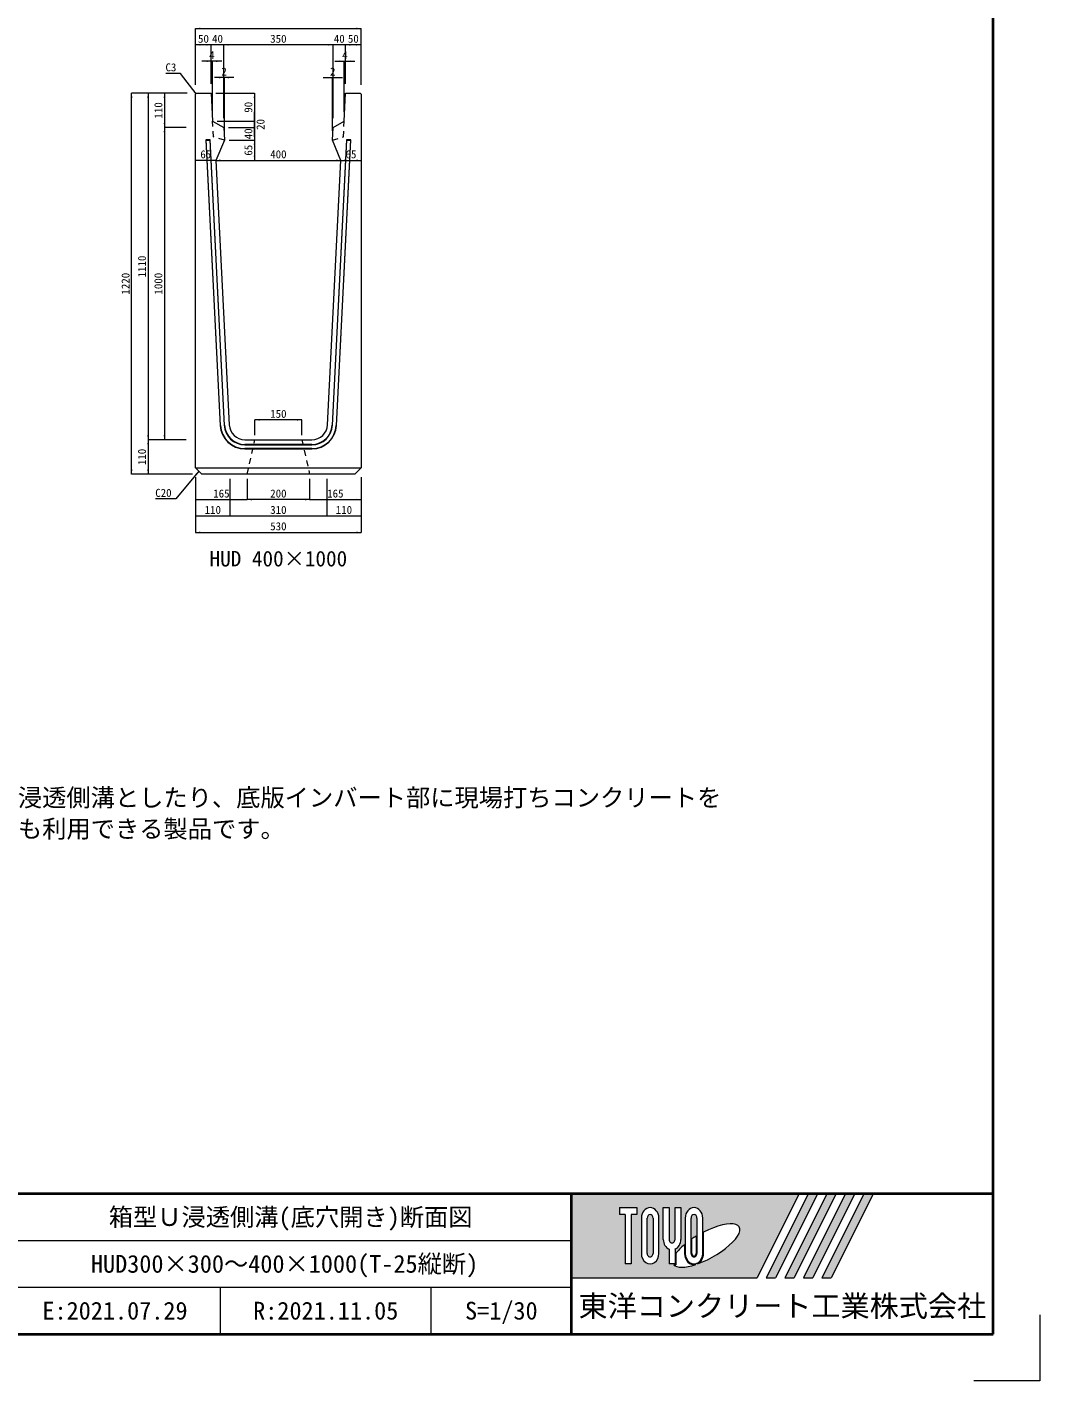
# Model space of a CAD drawing. Units: millimetres at full size. Extents: x 127218 to 153459, y 69919 to 78768.
# Drawn here: x 150215 to 153459, y 69919 to 74255 of the extents above; entities that cross this region are included whole.
import ezdxf
from ezdxf.enums import TextEntityAlignment as Align

# ---------------------------------------------------------------- set-up
doc = ezdxf.new("R2010")
doc.units = ezdxf.units.MM
doc.header["$LTSCALE"] = 25
doc.linetypes.add('USER2', pattern=[1.35, 0.75, -0.6])
for name, color, linetype, lineweight in [('Defpoints_3', 1, 'Continuous', 13), ('図枠', 7, 'Continuous', 5), ('寸法線', 7, 'Continuous', 9), ('引出線', 4, 'Continuous', 9), ('本体', 2, 'Continuous', 13), ('目地', 102, 'Continuous', 5)]:
    doc.layers.add(name, color=color, linetype=linetype, lineweight=lineweight)
doc.layers.add('文字', color=7, linetype='Continuous')
doc.styles.add('ＭＳ ゴシック', font='')
doc.styles.get('ＭＳ ゴシック').set_extended_font_data('MS Gothic')

# ---------------------------------------------------------------- blocks, each defined once
blk = doc.blocks.new('filled_arrow')
at = {"color": 0, "linetype": 'Continuous', "lineweight": -2}
blk.add_solid([(7.5, 1.25), (0, 0), (7.5, -1.25)], dxfattribs=at)

msp = doc.modelspace()

# ---------------------------------------------------------------- hatches: boundary and pattern name
at = {"layer": '図枠'}
h = msp.add_hatch(color=256, dxfattribs=at)
h.paths.add_polyline_path([(151959.12, 70519.05), (151959.12, 70249.05), (152553.12, 70249.05), (152688.12, 70519.05)])
edge = h.paths.add_edge_path(flags=16)
edge.add_ellipse((152390.4, 70352.85), major_axis=(105.79, 59.21), ratio=0.3471473, start_angle=-144.31122, end_angle=72.1899, ccw=False)
edge.add_ellipse((152351.22, 70327.28), major_axis=(0, 36), ratio=0.8463542, start_angle=-160.70346, end_angle=-90)
edge.add_line((152381.69, 70327.28), (152381.69, 70395.91))
edge = h.paths.add_edge_path(flags=16)
edge.add_ellipse((152351.22, 70440.82), major_axis=(0, 33.23), ratio=0.8463542, start_angle=-90, end_angle=90, ccw=False)
edge.add_line((152379.35, 70440.82), (152379.35, 70327.28))
edge.add_ellipse((152351.22, 70327.28), major_axis=(0, 33.23), ratio=0.8463542, start_angle=90, end_angle=-90, ccw=False)
edge.add_line((152323.1, 70327.28), (152323.1, 70440.82))
edge = h.paths.add_edge_path(flags=16)
edge.add_line((152360.6, 70440.82), (152360.6, 70327.28))
edge.add_ellipse((152351.22, 70327.28), major_axis=(0, 11.08), ratio=0.8463542, start_angle=90, end_angle=-90, ccw=False)
edge.add_line((152341.85, 70327.28), (152341.85, 70440.82))
edge.add_ellipse((152351.22, 70440.82), major_axis=(0, 11.08), ratio=0.8463542, start_angle=-90, end_angle=90, ccw=False)
edge = h.paths.add_edge_path(flags=16)
edge.add_line((152358.25, 70382.79), (152358.25, 70327.28))
edge.add_ellipse((152351.22, 70327.28), major_axis=(0, 8.31), ratio=0.8463542, start_angle=90, end_angle=-90, ccw=False)
edge.add_line((152344.19, 70327.28), (152344.19, 70373.7))
edge.add_ellipse((152390.4, 70352.85), major_axis=(105.79, 59.21), ratio=0.3471473, start_angle=107.79174, end_angle=126.47132, ccw=False)
edge = h.paths.add_edge_path(flags=16)
edge.add_line((152309.04, 70474.05), (152309.04, 70372.28))
edge.add_ellipse((152280.91, 70372.28), major_axis=(0, 33.23), ratio=0.8463542, start_angle=-163.34117, end_angle=-90, ccw=False)
edge.add_line((152290.29, 70340.95), (152290.29, 70294.05))
edge.add_line((152290.29, 70294.05), (152271.54, 70294.05))
edge.add_line((152271.54, 70294.05), (152271.54, 70340.95))
edge.add_ellipse((152280.91, 70372.28), major_axis=(0, 33.23), ratio=0.8463542, start_angle=90, end_angle=163.34117, ccw=False)
edge.add_line((152252.79, 70372.28), (152252.79, 70474.05))
edge.add_line((152252.79, 70474.05), (152271.54, 70474.05))
edge.add_line((152271.54, 70474.05), (152271.54, 70372.28))
edge.add_ellipse((152280.91, 70372.28), major_axis=(0, 11.08), ratio=0.8463542, start_angle=90, end_angle=-90)
edge.add_line((152290.29, 70372.28), (152290.29, 70474.05))
edge.add_line((152290.29, 70474.05), (152309.04, 70474.05))
edge = h.paths.add_edge_path(flags=16)
edge.add_line((152320.75, 70355.94), (152320.75, 70327.28))
edge.add_ellipse((152351.22, 70327.28), major_axis=(0, 36), ratio=0.8463542, start_angle=90, end_angle=-171.54427)
edge.add_ellipse((152390.4, 70352.85), major_axis=(105.79, 59.21), ratio=0.3471473, start_angle=-178.64954, end_angle=-148.29244, ccw=False)
edge.add_line((152286.25, 70291.28), (152292.63, 70291.28))
edge.add_line((152292.63, 70291.28), (152292.63, 70326.38))
edge.add_ellipse((152390.4, 70352.85), major_axis=(105.79, 59.21), ratio=0.3471473, start_angle=148.21912, end_angle=165.90812, ccw=False)
edge = h.paths.add_edge_path(flags=16)
edge.add_ellipse((152210.6, 70440.82), major_axis=(0, 33.23), ratio=0.8463542, start_angle=-90, end_angle=90, ccw=False)
edge.add_line((152238.72, 70440.82), (152238.72, 70327.28))
edge.add_ellipse((152210.6, 70327.28), major_axis=(0, 33.23), ratio=0.8463542, start_angle=90, end_angle=-90, ccw=False)
edge.add_line((152182.47, 70327.28), (152182.47, 70440.82))
edge = h.paths.add_edge_path(flags=16)
edge.add_line((152219.97, 70440.82), (152219.97, 70327.28))
edge.add_ellipse((152210.6, 70327.28), major_axis=(0, 11.08), ratio=0.8463542, start_angle=90, end_angle=-90, ccw=False)
edge.add_line((152201.22, 70327.28), (152201.22, 70440.82))
edge.add_ellipse((152210.6, 70440.82), major_axis=(0, 11.08), ratio=0.8463542, start_angle=-90, end_angle=90, ccw=False)
h.paths.add_polyline_path([(152168.41, 70474.05), (152168.41, 70451.9), (152149.66, 70451.9), (152149.66, 70294.05), (152130.91, 70294.05), (152130.91, 70451.9), (152112.16, 70451.9), (152112.16, 70474.05)], flags=16)
for points in [[(152582.82, 70249.05), (152612.52, 70249.05), (152747.52, 70519.05), (152717.82, 70519.05)], [(152806.92, 70519.05), (152777.22, 70519.05), (152642.22, 70249.05), (152671.92, 70249.05)], [(152866.32, 70519.05), (152836.62, 70519.05), (152701.62, 70249.05), (152731.32, 70249.05)], [(152925.72, 70519.05), (152896.02, 70519.05), (152761.02, 70249.05), (152790.72, 70249.05)]]:
    msp.add_hatch(color=256, dxfattribs=at).paths.add_polyline_path(points)

# ---------------------------------------------------------------- linework, layer by layer
at = {"layer": 'Defpoints_3', "color": 7}
for p, q in [((153459.12, 70131.18), (153459.12, 69919.05)), ((153459.12, 69919.05), (153246.99, 69919.05))]:
    msp.add_line(p, q, dxfattribs=at)
at = {"layer": '図枠', "lineweight": 40}
for p, q in [((153309.12, 70069.05), (153309.12, 78169.05)), ((149709.12, 70519.05), (153309.12, 70519.05)), ((151959.12, 70069.05), (151959.12, 70519.05)), ((141609.12, 70069.05), (153309.12, 70069.05))]:
    msp.add_line(p, q, dxfattribs=at)
at = {"layer": '図枠'}
for p, q in [((151959.12, 70519.05), (152688.12, 70519.05)), ((152688.12, 70519.05), (152553.12, 70249.05)), ((152717.82, 70519.05), (152582.82, 70249.05)), ((152747.52, 70519.05), (152612.52, 70249.05)), ((152777.22, 70519.05), (152642.22, 70249.05)), ((152806.92, 70519.05), (152671.92, 70249.05)), ((152836.62, 70519.05), (152701.62, 70249.05)), ((152717.82, 70519.05), (152747.52, 70519.05)), ((152866.32, 70519.05), (152731.32, 70249.05)), ((152896.02, 70519.05), (152761.02, 70249.05)), ((152777.22, 70519.05), (152806.92, 70519.05)), ((152925.72, 70519.05), (152790.72, 70249.05)), ((152836.62, 70519.05), (152866.32, 70519.05)), ((152896.02, 70519.05), (152925.72, 70519.05)), ((152112.16, 70474.05), (152112.16, 70451.9)), ((152112.16, 70474.05), (152168.41, 70474.05)), ((152168.41, 70474.05), (152168.41, 70451.9)), ((152252.79, 70474.05), (152271.54, 70474.05)), ((152252.79, 70372.28), (152252.79, 70474.05)), ((152271.54, 70474.05), (152271.54, 70372.28)), ((152290.29, 70474.05), (152309.04, 70474.05)), ((152290.29, 70372.28), (152290.29, 70474.05)), ((152309.04, 70474.05), (152309.04, 70372.28)), ((152130.91, 70451.9), (152112.16, 70451.9)), ((152130.91, 70451.9), (152130.91, 70294.05)), ((152149.66, 70451.9), (152149.66, 70294.05)), ((152168.41, 70451.9), (152149.66, 70451.9)), ((152182.47, 70440.82), (152182.47, 70327.28)), ((152201.22, 70327.28), (152201.22, 70440.82)), ((152219.97, 70440.82), (152219.97, 70327.28)), ((152238.72, 70327.28), (152238.72, 70440.82)), ((152323.1, 70440.82), (152323.1, 70327.28)), ((152341.85, 70327.28), (152341.85, 70440.82)), ((152360.6, 70440.82), (152360.6, 70327.28)), ((152379.35, 70327.28), (152379.35, 70440.82)), ((152358.25, 70382.79), (152358.25, 70327.28)), ((152381.69, 70327.28), (152381.69, 70395.91)), ((152271.54, 70340.95), (152271.54, 70294.05)), ((152290.29, 70340.95), (152290.29, 70294.05)), ((152320.75, 70355.94), (152320.75, 70327.28)), ((152344.19, 70327.28), (152344.19, 70373.7)), ((152149.66, 70294.05), (152130.91, 70294.05)), ((152290.29, 70294.05), (152271.54, 70294.05)), ((152292.63, 70326.38), (152292.63, 70291.28)), ((151959.12, 70249.05), (152553.12, 70249.05)), ((152286.25, 70291.28), (152292.63, 70291.28)), ((152582.82, 70249.05), (152612.52, 70249.05)), ((152642.22, 70249.05), (152671.92, 70249.05)), ((152701.62, 70249.05), (152731.32, 70249.05)), ((152761.02, 70249.05), (152790.72, 70249.05))]:
    msp.add_line(p, q, dxfattribs=at)
at = {"layer": '図枠', "lineweight": 13}
for p, q in [((151959.12, 70069.05), (151959.12, 70519.05)), ((149709.12, 70369.05), (151959.12, 70369.05)), ((149709.12, 70219.05), (151959.12, 70219.05)), ((150834.12, 70069.05), (150834.12, 70219.05)), ((151509.12, 70069.05), (151509.12, 70219.05))]:
    msp.add_line(p, q, dxfattribs=at)
at = {"layer": '図枠'}
for centre, major_axis, ratio, start_param, end_param in [((152210.6, 70440.82), (0, 33.23), 0.846354, 4.712389, 7.8539816), ((152351.22, 70440.82), (0, 33.23), 0.846354, 4.712389, 7.8539816), ((152210.6, 70440.82), (0, 11.08), 0.846354, 4.712389, 7.8539816), ((152351.22, 70440.82), (0, 11.08), 0.846354, 4.712389, 7.8539816), ((152390.4, 70352.85), (105.79, 59.21), 0.347147, 4.2621853, 7.7429163), ((152390.4, 70352.85), (105.79, 59.21), 0.347147, 1.6817405, 1.8219833), ((152280.91, 70372.28), (0, 33.23), 0.846354, 1.5707963, 2.8017557), ((152280.91, 70372.28), (0, 11.08), 0.846354, 1.5707963, 4.712389), ((152280.91, 70372.28), (0, 33.23), 0.846354, 3.4814296, 4.712389), ((152390.4, 70352.85), (105.79, 59.21), 0.347147, 2.0815197, 2.5155126), ((152210.6, 70327.28), (0, 33.23), 0.846354, 1.5707963, 4.712389), ((152210.6, 70327.28), (0, 11.08), 0.846354, 1.5707963, 4.712389), ((152390.4, 70352.85), (105.79, 59.21), 0.347147, 3.2093975, 4.2004451), ((152351.22, 70327.28), (0, 36), 0.846354, 1.5707963, 3.3154679), ((152351.22, 70327.28), (0, 33.23), 0.846354, 1.5707963, 4.712389), ((152351.22, 70327.28), (0, 11.08), 0.846354, 1.5707963, 4.712389), ((152351.22, 70327.28), (0, 8.31), 0.846354, 1.5707963, 4.712389), ((152351.22, 70327.28), (0, 36), 0.846354, 3.5338438, 4.712389)]:
    msp.add_ellipse(centre, major_axis=major_axis, ratio=ratio, start_param=start_param, end_param=end_param, dxfattribs=at)
at = {"layer": '寸法線'}
for p, q in [((150754.93, 74250.96), (151284.93, 74250.96)), ((150754.93, 74070.46), (150754.93, 74250.96)), ((151284.93, 74070.46), (151284.93, 74250.96)), ((150804.93, 74198.46), (150754.93, 74198.46)), ((150754.93, 74070.46), (150754.93, 74198.46)), ((150874.93, 74198.46), (150774.93, 74198.46)), ((150804.93, 74073.46), (150804.93, 74198.46)), ((150804.93, 74073.46), (150804.93, 74198.46)), ((151194.93, 74198.46), (150844.93, 74198.46)), ((150844.93, 73963.46), (150844.93, 74198.46)), ((150844.93, 73963.46), (150844.93, 74198.46)), ((151264.93, 74198.46), (151164.93, 74198.46)), ((151194.93, 73963.46), (151194.93, 74198.46)), ((151194.93, 73963.46), (151194.93, 74198.46)), ((151284.93, 74198.46), (151234.93, 74198.46)), ((151234.93, 74073.46), (151234.93, 74198.46)), ((151234.93, 74073.46), (151234.93, 74198.46)), ((151284.93, 74070.46), (151284.93, 74198.46)), ((150838.93, 74145.96), (150774.93, 74145.96)), ((150804.93, 74073.46), (150804.93, 74145.96)), ((150808.93, 73983.46), (150808.93, 74145.96)), ((151200.93, 74145.96), (151264.93, 74145.96)), ((151230.93, 73983.46), (151230.93, 74145.96)), ((151234.93, 74073.46), (151234.93, 74145.96)), ((150876.93, 74093.46), (150814.93, 74093.46)), ((150844.93, 73963.46), (150844.93, 74093.46)), ((150846.93, 73923.46), (150846.93, 74093.46)), ((151162.93, 74093.46), (151224.93, 74093.46)), ((151192.93, 73923.46), (151192.93, 74093.46)), ((151194.93, 73963.46), (151194.93, 74093.46)), ((150549.93, 72823.46), (150549.93, 74043.46)), ((150727.93, 74043.46), (150549.93, 74043.46)), ((150602.43, 74043.46), (150602.43, 72933.46)), ((150727.93, 74043.46), (150602.43, 74043.46)), ((150654.93, 74043.46), (150654.93, 73933.46)), ((150727.93, 74043.46), (150654.93, 74043.46)), ((150819.93, 74043.46), (150943.19, 74043.46)), ((150943.19, 74043.46), (150943.19, 73953.46)), ((150943.19, 73903.46), (150943.19, 73983.46)), ((150823.93, 73953.46), (150943.19, 73953.46)), ((150823.93, 73953.46), (150943.19, 73953.46)), ((150943.19, 73963.46), (150943.19, 73863.46)), ((150654.93, 73933.46), (150654.93, 72933.46)), ((150724.93, 73933.46), (150654.93, 73933.46)), ((150724.93, 73933.46), (150654.93, 73933.46)), ((150859.93, 73933.46), (150943.19, 73933.46)), ((150859.93, 73933.46), (150943.19, 73933.46)), ((150861.93, 73893.46), (150943.19, 73893.46)), ((150861.93, 73893.46), (150943.19, 73893.46)), ((150943.19, 73893.46), (150943.19, 73828.46)), ((150819.93, 73828.46), (150754.93, 73828.46)), ((150819.93, 73828.46), (151219.93, 73828.46)), ((150834.93, 73828.46), (150943.19, 73828.46)), ((151219.93, 73828.46), (151284.93, 73828.46)), ((151094.93, 72997.19), (150944.93, 72997.19)), ((150944.93, 72948.46), (150944.93, 72997.19)), ((151094.93, 72948.46), (151094.93, 72997.19)), ((150602.43, 72933.46), (150602.43, 72823.46)), ((150724.93, 72933.46), (150602.43, 72933.46)), ((150724.93, 72933.46), (150602.43, 72933.46)), ((150724.93, 72933.46), (150654.93, 72933.46)), ((150744.93, 72823.46), (150549.93, 72823.46)), ((150744.93, 72823.46), (150602.43, 72823.46)), ((150754.93, 72813.46), (150754.93, 72689.38)), ((150754.93, 72813.46), (150754.93, 72636.88)), ((150754.93, 72813.46), (150754.93, 72741.88)), ((150864.93, 72808.46), (150864.93, 72689.38)), ((150919.93, 72808.46), (150919.93, 72741.88)), ((151119.93, 72808.46), (151119.93, 72741.88)), ((151174.93, 72808.46), (151174.93, 72689.38)), ((151284.93, 72813.46), (151284.93, 72689.38)), ((151284.93, 72813.46), (151284.93, 72636.88)), ((151284.93, 72813.46), (151284.93, 72741.88)), ((150864.93, 72793.46), (150864.93, 72689.38)), ((150919.93, 72793.46), (150919.93, 72741.88)), ((151119.93, 72793.46), (151119.93, 72741.88)), ((151174.93, 72793.46), (151174.93, 72689.38)), ((150754.93, 72741.88), (150919.93, 72741.88)), ((151119.93, 72741.88), (150919.93, 72741.88)), ((151119.93, 72741.88), (151284.93, 72741.88)), ((150754.93, 72689.38), (150864.93, 72689.38)), ((150864.93, 72689.38), (151174.93, 72689.38)), ((151174.93, 72689.38), (151284.93, 72689.38)), ((150754.93, 72636.88), (151284.93, 72636.88))]:
    msp.add_line(p, q, dxfattribs=at)
at = {"layer": '引出線'}
for points in [[(150756.43, 74041.96), (150706.55, 74106.83), (150659.89, 74106.83)], [(150764.93, 72833.46), (150691.63, 72743.86), (150626.74, 72743.86)]]:
    msp.add_lwpolyline(points, dxfattribs=at)
at = {"layer": '本体'}
msp.add_line((150912.48, 72933.46), (151127.38, 72933.46), dxfattribs=at)
at = {"layer": '本体', "lineweight": 9}
msp.add_line((150754.93, 72843.46), (151284.93, 72843.46), dxfattribs=at)
at = {"layer": '本体'}
for points in [[(151234.93, 74043.46), (151281.93, 74043.46), (151284.93, 74040.46), (151284.93, 72843.46), (151264.93, 72823.46), (150774.93, 72823.46), (150754.93, 72843.46), (150754.93, 74040.46), (150757.93, 74043.46), (150804.93, 74043.46), (150808.93, 73953.46), (150844.93, 73933.46), (150846.93, 73893.46), (150819.93, 73828.46), (150862.55, 72980.95)], [(151177.32, 72980.95), (151219.93, 73828.46), (151192.93, 73893.46), (151194.93, 73933.46), (151230.93, 73953.46), (151234.93, 74043.46)]]:
    msp.add_lwpolyline(points, dxfattribs=at)
at = {"layer": '本体', "linetype": 'USER2', "lineweight": 9}
for points in [[(150846.93, 73893.46), (150811.6, 73903.46), (150808.93, 73953.46)], [(151192.93, 73893.46), (151228.27, 73903.46), (151230.93, 73953.46)]]:
    msp.add_lwpolyline(points, dxfattribs=at)
msp.add_lwpolyline([(150944.93, 72933.46), (151094.93, 72933.46), (151119.93, 72823.46), (150919.93, 72823.46)], close=True, dxfattribs=at)
at = {"layer": '本体'}
for centre, start, end in [((150912.48, 72983.46), 182.87837, 270), ((151127.38, 72983.46), 270, 357.12163)]:
    msp.add_arc(centre, 50, start, end, dxfattribs=at)
at = {"layer": '目地'}
for p, q in [((150787.58, 73894.46), (150833.58, 72979.49)), ((150787.58, 73894.46), (150788.63, 73893.46)), ((150800.64, 73893.46), (150801.6, 73894.46)), ((151251.24, 73893.46), (151205.29, 72979.54)), ((151239.22, 73893.46), (151238.27, 73894.46)), ((151252.29, 73894.46), (151251.24, 73893.46)), ((151127.38, 72918.46), (150912.48, 72918.46)), ((150912.48, 72917.46), (151127.38, 72917.46)), ((151127.38, 72905.46), (150912.48, 72905.46)), ((150912.48, 72904.46), (151127.38, 72904.46))]:
    msp.add_line(p, q, dxfattribs=at)
for points in [[(150847.56, 72980.19), (150801.6, 73894.46), (150787.58, 73894.46)], [(150834.58, 72979.54), (150788.63, 73893.46), (150800.64, 73893.46), (150846.57, 72980.14)], [(151206.28, 72979.49), (151252.29, 73894.46), (151238.27, 73894.46), (151192.3, 72980.19)], [(151193.3, 72980.14), (151239.22, 73893.46), (151251.24, 73893.46)]]:
    msp.add_lwpolyline(points, dxfattribs=at)
for centre, radius, start, end in [((150912.48, 72983.46), 66, 182.87837, 270), ((150912.48, 72983.46), 65, 182.87837, 270), ((151127.38, 72983.46), 65, 270, 357.12163), ((151127.38, 72983.46), 66, 270, 357.12163), ((150912.48, 72983.46), 79, 182.87837, 270), ((150912.48, 72983.46), 78, 182.87837, 270), ((151127.38, 72983.46), 78, 270, 357.12163), ((151127.38, 72983.46), 79, 270, 357.12163)]:
    msp.add_arc(centre, radius, start, end, dxfattribs=at)

# ---------------------------------------------------------------- block references
at = {"layer": '寸法線', "xscale": 2, "yscale": 2}
for p in [(150754.93, 74250.96), (150754.93, 74198.46), (150844.93, 74198.46), (150844.93, 74198.46), (151234.93, 74198.46), (151234.93, 74198.46), (150808.93, 74145.96), (151234.93, 74145.96), (150846.93, 74093.46), (151194.93, 74093.46), (150754.93, 73828.46), (150819.93, 73828.46), (151219.93, 73828.46), (150944.93, 72997.19), (150754.93, 72741.88), (150919.93, 72741.88), (151119.93, 72741.88), (150754.93, 72689.38), (150864.93, 72689.38), (151174.93, 72689.38), (150754.93, 72636.88)]:
    msp.add_blockref('filled_arrow', p, dxfattribs=at)
for p, rotation in [((151284.93, 74250.96), 180), ((150804.93, 74198.46), 180), ((150804.93, 74198.46), 180), ((151194.93, 74198.46), 180), ((151194.93, 74198.46), 180), ((151284.93, 74198.46), 180), ((150804.93, 74145.96), 180), ((151230.93, 74145.96), 180), ((150844.93, 74093.46), 180), ((151192.93, 74093.46), 180), ((150549.93, 74043.46), 270), ((150602.43, 74043.46), 270), ((150654.93, 74043.46), 270), ((150943.19, 74043.46), 270), ((150654.93, 73933.46), 90), ((150943.19, 73953.46), 90), ((150943.19, 73953.46), 90), ((150943.19, 73933.46), 90), ((150654.93, 73933.46), 270), ((150943.19, 73933.46), 270), ((150943.19, 73893.46), 270), ((150943.19, 73893.46), 270), ((150819.93, 73828.46), 180), ((150943.19, 73828.46), 90), ((151219.93, 73828.46), 180), ((151284.93, 73828.46), 180), ((151094.93, 72997.19), 180), ((150602.43, 72933.46), 90), ((150654.93, 72933.46), 90), ((150602.43, 72933.46), 270), ((150549.93, 72823.46), 90), ((150602.43, 72823.46), 90), ((150919.93, 72741.88), 180), ((151119.93, 72741.88), 180), ((151284.93, 72741.88), 180), ((150864.93, 72689.38), 180), ((151174.93, 72689.38), 180), ((151284.93, 72689.38), 180), ((151284.93, 72636.88), 180)]:
    msp.add_blockref('filled_arrow', p, dxfattribs=dict(at, rotation=rotation))
at = {"layer": '引出線', "xscale": 2, "yscale": 2}
for p, rotation in [((150756.43, 74041.96), 127.6), ((150764.93, 72833.46), 230.7)]:
    msp.add_blockref('filled_arrow', p, dxfattribs=dict(at, rotation=rotation))

# ---------------------------------------------------------------- texts
at = {"layer": '図枠', "style": 'ＭＳ ゴシック'}
for s, p in [('注(1)この製品は、底版開口部より雨水を浸透させる浸透側溝としたり、底版インバート部に現場打ちコンクリートを', (148360.04, 71815.84)), ('\u3000\u3000 打設して自由な水路勾配を構築する可変用しても利用できる製品です。', (148360.04, 71715.84))]:
    msp.add_text(s, height=56.96, dxfattribs=at).set_placement(p, align=Align.TOP_LEFT)
for s, height, p in [('箱型Ｕ浸透側溝(底穴開き)断面図', 56.96, (151059.12, 70444.05)), ('HUD300×300～400×1000(T-25縦断) ', 56.96, (151059.12, 70294.05)), ('E:2021.07.29', 56.96, (150496.62, 70144.05)), ('R:2021.11.05', 56.96, (151171.62, 70144.05)), ('S=1/30', 56.96, (151734.12, 70144.05)), ('東洋コンクリート工業株式会社', 68.36, (152634.12, 70159.05))]:
    msp.add_text(s, height=height, dxfattribs=at).set_placement(p, align=Align.MIDDLE_CENTER)
at = {"layer": '寸法線', "style": 'ＭＳ ゴシック'}
for s, p in [('50', (150779.93, 74217.96)), ('40', (150824.93, 74217.96)), ('350', (151019.93, 74217.96)), ('40', (151214.93, 74217.96)), ('50', (151259.93, 74217.96)), ('4', (150806.93, 74165.46)), ('4', (151232.93, 74165.46)), ('2', (150845.93, 74112.96)), ('2', (151193.93, 74112.96)), ('65', (150787.43, 73847.96)), ('400', (151019.93, 73847.96)), ('65', (151252.43, 73847.96)), ('150', (151019.93, 73016.69)), ('165', (150837.43, 72761.38)), ('200', (151019.93, 72761.38)), ('165', (151202.43, 72761.38)), ('110', (150809.93, 72708.88)), ('310', (151019.93, 72708.88)), ('110', (151229.93, 72708.88)), ('530', (151019.93, 72656.38))]:
    msp.add_text(s, height=25.63, dxfattribs=at).set_placement(p, align=Align.MIDDLE_CENTER)
for s, p in [('110', (150635.43, 73988.46)), ('90', (150923.69, 73998.46)), ('20', (150962.69, 73943.46)), ('40', (150923.69, 73913.46)), ('65', (150923.69, 73860.96)), ('1110', (150582.93, 73488.46)), ('1220', (150530.43, 73433.46)), ('1000', (150635.43, 73433.46)), ('110', (150582.93, 72878.46))]:
    msp.add_text(s, height=25.63, rotation=90, dxfattribs=at).set_placement(p, align=Align.MIDDLE_CENTER)
at = {"layer": '引出線', "style": 'ＭＳ ゴシック'}
for s, p in [('C3', (150675.72, 74139.23)), ('C20', (150651.69, 72776.26))]:
    msp.add_text(s, height=25.63, dxfattribs=at).set_placement(p, align=Align.TOP_CENTER)
at = {"layer": '文字', "style": 'ＭＳ ゴシック'}
msp.add_text('HUD 400×1000', height=49.84, dxfattribs=at).set_placement((151019.93, 72552.79), align=Align.MIDDLE_CENTER)

doc.saveas('drawing.dxf')
